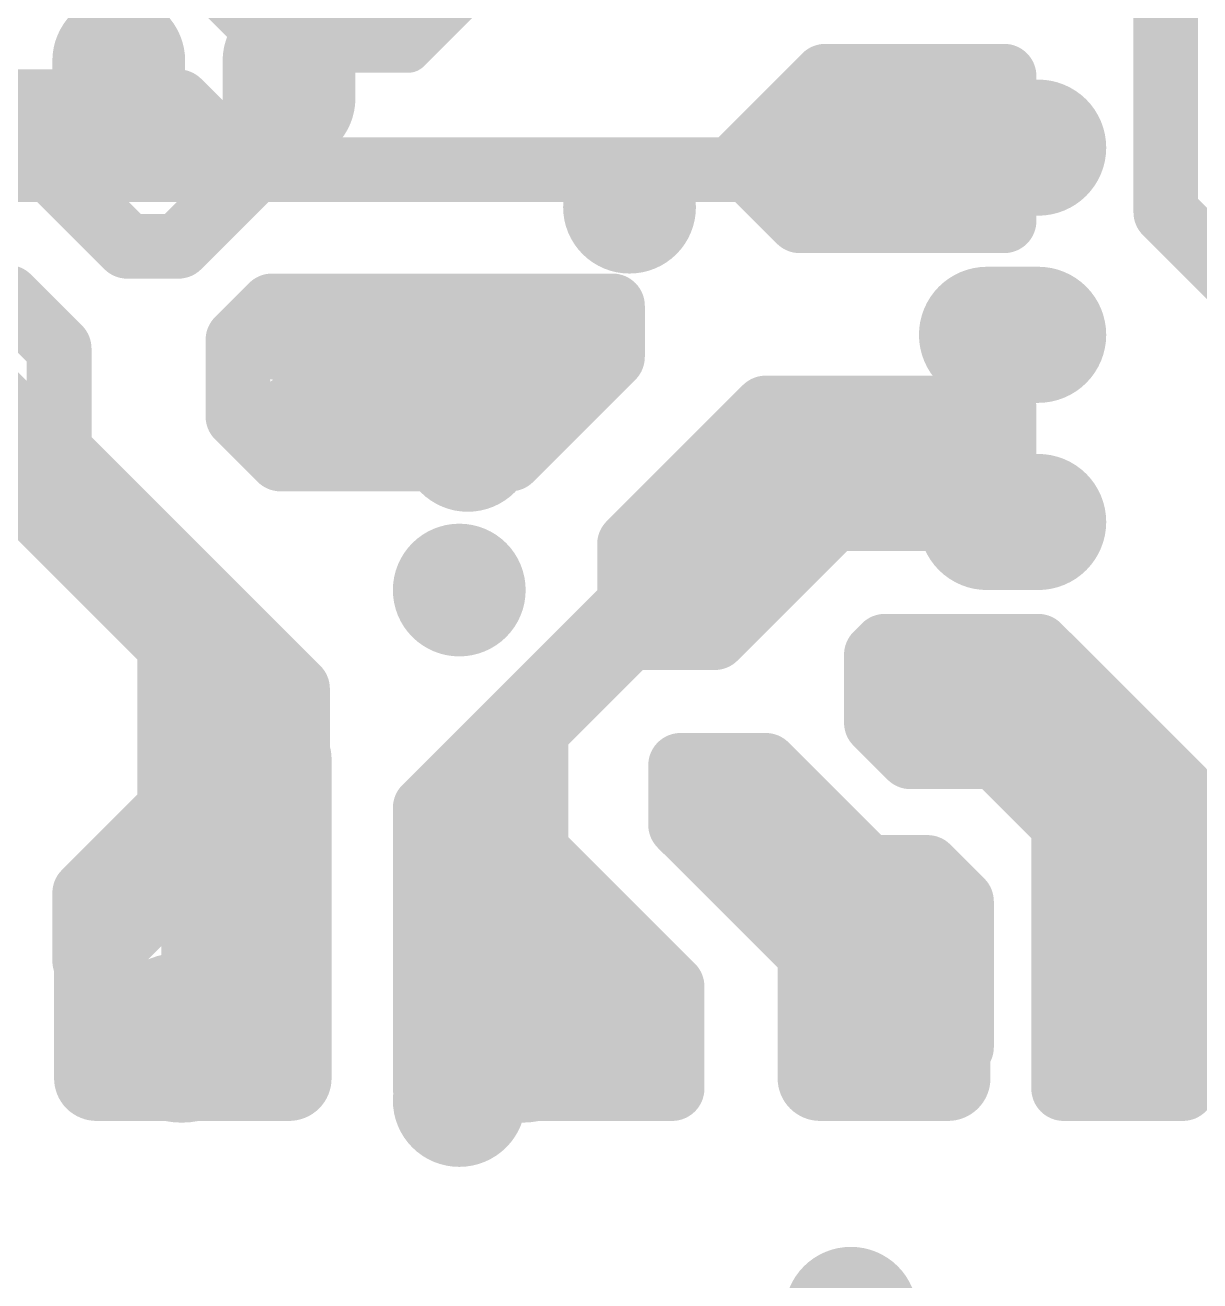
# Model space of a CAD drawing. Extents: x 13 to 23.9, y 0.2 to 11.6.
# Drawn here: x 14.341 to 15.031, y 3.799 to 4.537 of the extents above; entities that cross this region are included whole.
import ezdxf

# ---------------------------------------------------------------- set-up
doc = ezdxf.new("R2010")
doc.units = 0
doc.header["$MEASUREMENT"] = 0
doc.layers.add('BOTTOM', color=250, linetype='Continuous')
doc.layers.get('0').off()

# ---------------------------------------------------------------- blocks, each defined once
blk = doc.blocks.new('UNIT_DISC')
at = {"linetype": 'Continuous', "const_width": 0.5}
blk.add_lwpolyline([(0.25, 0, 1), (-0.25, 0, 1)], format="xyb", close=True, dxfattribs=at)
blk = doc.blocks.new('SHAPE_EL_1000_1000_0_0_0_0')
at = {"xscale": 0.1, "yscale": 0.1, "zscale": 0.1}
blk.add_blockref('UNIT_DISC', (0, 0), dxfattribs=at)
blk = doc.blocks.new('P_EX100Y100D18A14')
at = {"layer": 'BOTTOM'}
blk.add_blockref('SHAPE_EL_1000_1000_0_0_0_0', (0, 0), dxfattribs=at)
blk = doc.blocks.new('P_EX100Y100D18A15')
at = {"layer": 'BOTTOM'}
blk.add_blockref('SHAPE_EL_1000_1000_0_0_0_0', (0, 0), dxfattribs=at)
blk = doc.blocks.new('P_EX100Y100D18A16')
at = {"layer": 'BOTTOM'}
blk.add_blockref('SHAPE_EL_1000_1000_0_0_0_0', (0, 0), dxfattribs=at)
blk = doc.blocks.new('P3')
for name, p in [('P_EX100Y100D18A16', (14.462, 9.087)), ('P_EX100Y100D18A15', (14.662, 9.087)), ('P_EX100Y100D18A14', (14.862, 9.087))]:
    blk.add_blockref(name, p)
blk = doc.blocks.new('SHAPE_RR_780_780_0_0_0_0')
for points in [[(-0.0195, -0.039), (0.0195, -0.039), (-0.0195, 0.039), (0.0195, 0.039)], [(-0.039, -0.0195), (0.039, -0.0195), (-0.039, 0.0195), (0.039, 0.0195)]]:
    blk.add_solid(points)
at = {"xscale": 0.039, "yscale": 0.039, "zscale": 0.039}
for p in [(-0.0195, 0.0195), (0.0195, 0.0195), (-0.0195, -0.0195), (0.0195, -0.0195)]:
    blk.add_blockref('UNIT_DISC', p, dxfattribs=at)
blk = doc.blocks.new('P_RX78Y78D16A43')
at = {"layer": 'BOTTOM'}
blk.add_blockref('SHAPE_RR_780_780_0_0_0_0', (0, 0), dxfattribs=at)
blk = doc.blocks.new('P_RX78Y78D16A42')
at = {"layer": 'BOTTOM'}
blk.add_blockref('SHAPE_RR_780_780_0_0_0_0', (0, 0), dxfattribs=at)
blk = doc.blocks.new('LD1')
for name, p in [('P_RX78Y78D16A42', (15.1, 9.101)), ('P_RX78Y78D16A43', (15.2, 9.101))]:
    blk.add_blockref(name, p)
blk = doc.blocks.new('SHAPE_EL_780_780_0_0_0_0')
at = {"xscale": 0.078, "yscale": 0.078, "zscale": 0.078}
blk.add_blockref('UNIT_DISC', (0, 0), dxfattribs=at)
blk = doc.blocks.new('P_EX78Y78D16A')
at = {"layer": 'BOTTOM'}
blk.add_blockref('SHAPE_EL_780_780_0_0_0_0', (0, 0), dxfattribs=at)
blk = doc.blocks.new('J9')
for p in [(14.83, 9.835), (14.83, 9.435)]:
    blk.add_blockref('P_EX78Y78D16A', p)
blk = doc.blocks.new('J8')
for p in [(15.055, 8.925), (15.455, 8.925)]:
    blk.add_blockref('P_EX78Y78D16A', p)
blk = doc.blocks.new('SHAPE_OV_1100_800_0_0_0_0')
at = {"linetype": 'Continuous', "const_width": 0.08}
blk.add_lwpolyline([(-0.015, 0), (0.015, 0)], dxfattribs=at)
at = {"xscale": 0.08, "yscale": 0.08, "zscale": 0.08}
for p in [(-0.015, 0), (0.015, 0)]:
    blk.add_blockref('UNIT_DISC', p, dxfattribs=at)
blk = doc.blocks.new('P_OX110Y80D17A')
at = {"layer": 'BOTTOM'}
blk.add_blockref('SHAPE_OV_1100_800_0_0_0_0', (0, 0), dxfattribs=at)
blk = doc.blocks.new('U2')
for p in [(15.15, 9.61), (15.15, 9.5), (15.15, 9.39)]:
    blk.add_blockref('P_OX110Y80D17A', p)
blk = doc.blocks.new('SHAPE_OV_780_1000_0_0_0_0')
at = {"linetype": 'Continuous', "const_width": 0.078}
blk.add_lwpolyline([(0, -0.011), (0, 0.011)], dxfattribs=at)
at = {"xscale": 0.078, "yscale": 0.078, "zscale": 0.078}
for p in [(0, 0.011), (0, -0.011)]:
    blk.add_blockref('UNIT_DISC', p, dxfattribs=at)
blk = doc.blocks.new('P_OX78Y100D16A')
at = {"layer": 'BOTTOM'}
blk.add_blockref('SHAPE_OV_780_1000_0_0_0_0', (0, 0), dxfattribs=at)
blk = doc.blocks.new('U1')
for p in [(14.425, 9.95), (14.525, 9.95), (14.625, 9.95), (14.725, 9.95), (14.425, 9.65), (14.525, 9.65), (14.625, 9.65), (14.725, 9.65)]:
    blk.add_blockref('P_OX78Y100D16A', p)
blk = doc.blocks.new('R3')
for p in [(14.425, 9.05), (14.825, 9.05)]:
    blk.add_blockref('P_EX78Y78D16A', p)
blk = doc.blocks.new('SHAPE_EL_800_800_0_0_0_0')
at = {"xscale": 0.08, "yscale": 0.08, "zscale": 0.08}
blk.add_blockref('UNIT_DISC', (0, 0), dxfattribs=at)
blk = doc.blocks.new('P_EX80Y80D16A14')
at = {"layer": 'BOTTOM'}
blk.add_blockref('SHAPE_EL_800_800_0_0_0_0', (0, 0), dxfattribs=at)
blk = doc.blocks.new('P_EX80Y80D16A16')
at = {"layer": 'BOTTOM'}
blk.add_blockref('SHAPE_EL_800_800_0_0_0_0', (0, 0), dxfattribs=at)
blk = doc.blocks.new('C7D')
for name, p in [('P_EX80Y80D16A16', (15.1, 9.617)), ('P_EX80Y80D16A14', (15.1, 9.417))]:
    blk.add_blockref(name, p)
blk = doc.blocks.new('R5')
for p in [(14.425, 9.35), (14.825, 9.35)]:
    blk.add_blockref('P_EX78Y78D16A', p)
blk = doc.blocks.new('R13')
for p in [(14.924, 9.975), (14.925, 9.575)]:
    blk.add_blockref('P_EX78Y78D16A', p)
blk = doc.blocks.new('R4')
for p in [(14.425, 9.2), (14.825, 9.2)]:
    blk.add_blockref('P_EX78Y78D16A', p)

msp = doc.modelspace()

# ---------------------------------------------------------------- linework, layer by layer
at = {"layer": 'BOTTOM', "linetype": 'Continuous'}
for points, const_width in [([(15.01071, 4.52213), (15.01071, 4.85713)], 0.038), ([(15.01071, 4.42713), (15.01071, 4.66213)], 0.038), ([(14.50571, 4.53713), (14.57071, 4.60213)], 0.038), ([(14.54571, 4.53713), (14.60071, 4.59213)], 0.038), ([(14.56571, 4.52213), (14.61071, 4.56713)], 0.026), ([(14.45571, 4.55213), (14.48571, 4.52213)], 0.026), ([(14.48571, 4.52213), (14.56571, 4.52213)], 0.026), ([(14.75571, 4.45213), (14.81071, 4.50713)], 0.038), ([(14.81071, 4.50713), (14.91571, 4.50713)], 0.038), ([(14.91571, 4.42213), (14.91571, 4.50713)], 0.038), ([(14.30571, 4.49213), (14.43071, 4.49213)], 0.038), ([(14.43071, 4.49213), (14.47071, 4.45213)], 0.038), ([(14.30571, 4.47713), (14.40071, 4.47713)], 0.038), ([(14.40071, 4.47713), (14.42571, 4.45213)], 0.038), ([(14.80071, 4.48213), (14.89571, 4.48213)], 0.038), ([(14.84071, 4.45213), (14.86071, 4.47213)], 0.038), ([(14.86071, 4.47213), (14.86571, 4.47213)], 0.038), ([(14.76071, 4.45713), (14.79571, 4.42213)], 0.038), ([(15.01071, 4.42713), (15.01071, 4.45713)], 0.038), ([(14.26571, 4.45213), (14.76571, 4.45213)], 0.038), ([(14.35571, 4.45213), (14.40071, 4.40713)], 0.038), ([(14.43071, 4.40713), (14.47571, 4.45213)], 0.038), ([(14.47071, 4.45213), (14.54571, 4.45213)], 0.038), ([(14.47571, 4.45213), (14.56571, 4.45213)], 0.038), ([(14.53071, 4.45213), (14.64071, 4.45213)], 0.038), ([(14.53571, 4.45213), (14.64071, 4.45213)], 0.038), ([(14.63071, 4.45213), (14.75571, 4.45213)], 0.038), ([(14.63071, 4.45213), (14.69571, 4.45213)], 0.038), ([(14.72071, 4.45213), (14.84071, 4.45213)], 0.038), ([(14.75571, 4.45213), (14.81071, 4.45213)], 0.038), ([(14.80571, 4.44713), (14.89571, 4.44713)], 0.038), ([(14.81071, 4.45213), (14.84071, 4.42213)], 0.038), ([(15.01071, 4.42713), (15.06071, 4.37713)], 0.038), ([(15.01071, 4.42713), (15.13071, 4.30713)], 0.038), ([(14.79571, 4.42213), (14.91571, 4.42213)], 0.038), ([(14.40071, 4.40713), (14.43071, 4.40713)], 0.038), ([(14.29071, 4.37713), (14.33071, 4.37713)], 0.038), ([(14.33071, 4.37713), (14.36071, 4.34713)], 0.038), ([(14.46571, 4.35213), (14.48571, 4.37213)], 0.038), ([(14.48571, 4.37213), (14.56071, 4.37213)], 0.038), ([(14.49071, 4.37213), (14.68571, 4.37213)], 0.038), ([(14.68571, 4.34213), (14.68571, 4.37213)], 0.038), ([(14.46571, 4.30713), (14.46571, 4.35213)], 0.038), ([(14.61071, 4.31213), (14.65571, 4.35713)], 0.038), ([(14.65571, 4.35213), (14.65571, 4.35713)], 0.038), ([(14.29571, 4.34713), (14.47571, 4.16713)], 0.038), ([(14.36071, 4.26213), (14.36071, 4.34713)], 0.038), ([(14.49071, 4.34713), (14.65071, 4.34713)], 0.038), ([(14.50571, 4.34713), (14.62571, 4.34713)], 0.038), ([(14.36071, 4.28713), (14.36071, 4.34213)], 0.038), ([(14.62571, 4.28213), (14.68571, 4.34213)], 0.038), ([(14.27571, 4.32213), (14.42571, 4.17213)], 0.038), ([(14.46571, 4.30713), (14.49071, 4.28213)], 0.038), ([(14.49571, 4.31213), (14.61071, 4.31213)], 0.038), ([(14.69571, 4.23213), (14.77571, 4.31213)], 0.038), ([(14.77571, 4.31213), (14.87071, 4.31213)], 0.038), ([(14.84071, 4.31213), (14.91571, 4.31213)], 0.038), ([(14.91571, 4.24713), (14.91571, 4.31213)], 0.038), ([(14.36071, 4.28713), (14.50071, 4.14713)], 0.038), ([(14.50071, 4.28213), (14.50071, 4.28713)], 0.038), ([(14.72071, 4.23013), (14.78071, 4.29013)], 0.038), ([(14.78071, 4.29013), (14.83571, 4.29013)], 0.038), ([(14.49071, 4.28213), (14.51071, 4.28213)], 0.038), ([(14.50071, 4.28213), (14.62571, 4.28213)], 0.038), ([(14.72071, 4.19213), (14.80571, 4.27713)], 0.038), ([(14.73071, 4.21713), (14.79071, 4.27713)], 0.038), ([(14.79071, 4.27713), (14.87071, 4.27713)], 0.038), ([(14.80571, 4.27713), (14.89571, 4.27713)], 0.038), ([(14.74571, 4.17713), (14.81571, 4.24713)], 0.038), ([(14.81571, 4.24713), (14.91571, 4.24713)], 0.038), ([(14.69571, 4.17713), (14.69571, 4.23213)], 0.038), ([(14.64071, 4.12213), (14.73571, 4.21713)], 0.038), ([(14.73071, 4.20213), (14.73071, 4.21713)], 0.038), ([(14.57571, 4.07713), (14.70571, 4.20713)], 0.038), ([(14.44071, 4.17713), (14.44571, 4.17213)], 0.038), ([(14.69571, 4.17713), (14.74571, 4.17713)], 0.038), ([(14.42571, 4.07713), (14.42571, 4.17213)], 0.038), ([(14.44571, 4.01713), (14.44571, 4.17213)], 0.038), ([(14.47571, 4.06713), (14.47571, 4.16713)], 0.038), ([(14.84071, 4.16713), (14.84571, 4.17213)], 0.038), ([(14.84071, 4.12713), (14.84071, 4.16713)], 0.038), ([(14.84571, 4.17213), (14.90571, 4.17213)], 0.038), ([(14.85071, 4.17213), (14.93571, 4.17213)], 0.038), ([(14.90571, 4.17213), (14.99571, 4.08213)], 0.038), ([(14.93571, 4.17213), (15.02071, 4.08713)], 0.038), ([(14.50071, 3.99713), (14.50071, 4.14713)], 0.038), ([(14.86571, 4.13713), (14.92571, 4.13713)], 0.038), ([(14.87571, 4.13713), (14.93071, 4.13713)], 0.038), ([(14.87571, 4.13713), (14.90571, 4.13713)], 0.038), ([(14.92571, 4.13713), (14.97571, 4.08713)], 0.038), ([(14.93071, 4.13713), (14.97071, 4.09713)], 0.038), ([(14.64071, 4.05213), (14.64071, 4.12213)], 0.038), ([(14.84071, 4.12713), (14.86071, 4.10713)], 0.038), ([(14.49571, 4.04313), (14.49571, 4.10613)], 0.05), ([(14.86071, 4.10713), (14.91071, 4.10713)], 0.038), ([(14.91071, 4.10713), (14.95071, 4.06713)], 0.038), ([(14.72571, 4.06713), (14.72571, 4.10213)], 0.038), ([(14.72571, 4.10213), (14.77571, 4.10213)], 0.038), ([(14.77571, 4.10213), (14.83071, 4.04713)], 0.038), ([(14.97071, 3.95213), (14.97071, 4.09713)], 0.038), ([(14.49571, 3.98113), (14.49571, 4.08113)], 0.05), ([(14.97571, 3.94713), (14.97571, 4.08713)], 0.038), ([(15.02071, 3.92713), (15.02071, 4.08713)], 0.038), ([(14.37571, 4.02713), (14.42571, 4.07713)], 0.038), ([(14.57571, 3.91213), (14.57571, 4.07713)], 0.038), ([(14.60071, 4.07213), (14.61071, 4.08213)], 0.038), ([(14.61071, 4.08213), (14.61571, 4.08213)], 0.038), ([(14.61571, 4.04213), (14.61571, 4.08213)], 0.038), ([(14.75571, 4.07713), (14.86071, 3.97213)], 0.038), ([(14.99571, 3.93713), (14.99571, 4.08213)], 0.038), ([(14.44571, 3.96813), (14.44571, 4.06813)], 0.05), ([(14.44571, 3.96813), (14.44571, 4.06813)], 0.05), ([(14.60071, 3.92213), (14.60071, 4.07213)], 0.038), ([(14.97071, 3.95713), (14.97071, 4.07213)], 0.038), ([(14.44071, 4.03213), (14.47571, 4.06713)], 0.038), ([(14.72571, 4.06713), (14.81071, 3.98213)], 0.038), ([(14.95071, 3.91213), (14.95071, 4.06713)], 0.038), ([(14.48271, 4.00613), (14.48271, 4.04413)], 0.05), ([(14.48271, 4.00613), (14.48271, 4.04413)], 0.05), ([(14.64071, 4.05213), (14.72071, 3.97213)], 0.038), ([(14.77071, 4.05213), (14.78071, 4.05213)], 0.038), ([(14.78071, 4.05213), (14.87071, 3.96213)], 0.038), ([(14.61571, 4.04213), (14.69571, 3.96213)], 0.038), ([(14.83071, 4.04213), (14.83071, 4.04713)], 0.038), ([(14.83071, 4.04213), (14.87071, 4.04213)], 0.038), ([(14.87071, 4.04213), (14.89071, 4.02213)], 0.038), ([(14.38271, 3.99313), (14.42071, 4.03113)], 0.05), ([(14.38271, 3.99313), (14.42071, 4.03113)], 0.05), ([(14.42071, 4.03113), (14.45871, 4.03113)], 0.05), ([(14.42071, 4.03113), (14.45871, 4.03113)], 0.05), ([(14.37571, 3.98713), (14.37571, 4.02713)], 0.038), ([(14.44071, 3.94213), (14.44071, 4.03213)], 0.038), ([(14.49571, 3.91813), (14.49571, 4.01813)], 0.05), ([(14.49571, 3.91813), (14.49571, 4.01813)], 0.05), ([(14.89071, 3.95213), (14.89071, 4.02213)], 0.038), ([(14.38271, 3.96813), (14.38271, 4.00613)], 0.05), ([(14.38271, 3.96813), (14.38271, 4.00613)], 0.05), ([(14.44571, 3.95613), (14.44571, 4.00613)], 0.05), ([(14.44571, 3.95613), (14.44571, 4.00613)], 0.05), ([(14.80771, 3.93113), (14.80771, 4.00613)], 0.05), ([(14.80771, 4.00613), (14.87071, 4.00613)], 0.05), ([(14.80771, 4.00613), (14.87071, 4.00613)], 0.05), ([(14.80771, 3.93113), (14.80771, 4.00613)], 0.05), ([(14.88271, 3.91813), (14.88271, 4.00613)], 0.05), ([(14.88271, 3.91813), (14.88271, 4.00613)], 0.05), ([(14.38271, 3.91813), (14.38271, 3.99313)], 0.05), ([(14.38271, 3.91813), (14.38271, 3.99313)], 0.05), ([(14.61571, 4.00213), (14.64071, 3.97713)], 0.038), ([(14.95771, 3.96813), (14.95771, 3.98113)], 0.05), ([(14.95771, 3.98113), (14.99571, 3.98113)], 0.05), ([(14.95771, 3.98113), (14.99571, 3.98113)], 0.05), ([(14.95771, 3.96813), (14.95771, 3.98113)], 0.05), ([(14.64071, 3.94713), (14.64071, 3.97713)], 0.038), ([(14.95771, 3.91813), (14.95771, 3.96813)], 0.05), ([(14.95771, 3.91813), (14.95771, 3.96813)], 0.05), ([(14.72071, 3.91213), (14.72071, 3.97213)], 0.038), ([(14.86071, 3.93713), (14.86071, 3.97213)], 0.038), ([(14.69571, 3.92713), (14.69571, 3.96213)], 0.038), ([(14.84571, 3.95513), (14.84571, 3.95613)], 0.05), ([(14.84571, 3.95513), (14.84571, 3.95613)], 0.05), ([(14.59571, 3.94713), (14.70571, 3.94713)], 0.038), ([(14.80771, 3.91813), (14.80771, 3.94313)], 0.05), ([(14.80771, 3.91813), (14.80771, 3.94313)], 0.05), ([(14.38271, 3.91813), (14.47071, 3.91813)], 0.05), ([(14.38271, 3.91813), (14.47071, 3.91813)], 0.05), ([(14.44571, 3.91813), (14.49571, 3.91813)], 0.05), ([(14.44571, 3.91813), (14.49571, 3.91813)], 0.05), ([(14.60071, 3.92213), (14.69571, 3.92213)], 0.038), ([(14.80771, 3.91813), (14.88271, 3.91813)], 0.05), ([(14.80771, 3.91813), (14.88271, 3.91813)], 0.05), ([(15.02071, 3.91213), (15.02071, 3.92713)], 0.038), ([(14.57571, 3.91213), (14.64571, 3.91213)], 0.038), ([(14.58071, 3.91213), (14.72071, 3.91213)], 0.038), ([(14.95071, 3.91213), (15.02071, 3.91213)], 0.038)]:
    msp.add_lwpolyline(points, dxfattribs=dict(at, const_width=const_width))

# ---------------------------------------------------------------- block references
for name in ['R13', 'U1', 'J9', 'C7D', 'U2', 'R5', 'R4', 'LD1', 'P3', 'R3', 'J8']:
    msp.add_blockref(name, (-0.22929, -5.14487))
at = {"layer": 'BOTTOM'}
for p, xscale, yscale, zscale in [((14.50571, 4.53713), 0.03800000000000026, 0.03800000000000026, 0.038), ((14.54571, 4.53713), 0.03800000000000026, 0.03800000000000026, 0.038), ((15.01071, 4.52213), 0.03800000000000026, 0.03800000000000026, 0.038), ((14.48571, 4.52213), 0.0259999999999998, 0.0259999999999998, 0.026), ((14.48571, 4.52213), 0.0259999999999998, 0.0259999999999998, 0.026), ((14.56571, 4.52213), 0.0259999999999998, 0.0259999999999998, 0.026), ((14.56571, 4.52213), 0.0259999999999998, 0.0259999999999998, 0.026), ((14.81071, 4.50713), 0.03800000000000026, 0.03800000000000026, 0.038), ((14.81071, 4.50713), 0.03800000000000026, 0.03800000000000026, 0.038), ((14.91571, 4.50713), 0.03800000000000026, 0.03800000000000026, 0.038), ((14.91571, 4.50713), 0.03800000000000026, 0.03800000000000026, 0.038), ((14.43071, 4.49213), 0.03800000000000026, 0.03800000000000026, 0.038), ((14.43071, 4.49213), 0.03800000000000026, 0.03800000000000026, 0.038), ((14.40071, 4.47713), 0.03800000000000026, 0.03800000000000026, 0.038), ((14.40071, 4.47713), 0.03800000000000026, 0.03800000000000026, 0.038), ((14.80071, 4.48213), 0.03800000000000026, 0.03800000000000026, 0.038), ((14.89571, 4.48213), 0.03800000000000026, 0.03800000000000026, 0.038), ((14.86071, 4.47213), 0.03800000000000026, 0.03800000000000026, 0.038), ((14.86071, 4.47213), 0.03800000000000026, 0.03800000000000026, 0.038), ((14.86571, 4.47213), 0.03800000000000026, 0.03800000000000026, 0.038), ((14.76071, 4.45713), 0.03800000000000026, 0.03800000000000026, 0.038), ((15.01071, 4.45713), 0.03800000000000026, 0.03800000000000026, 0.038), ((14.35571, 4.45213), 0.03800000000000026, 0.03800000000000026, 0.038), ((14.42571, 4.45213), 0.03800000000000026, 0.03800000000000026, 0.038), ((14.47071, 4.45213), 0.03800000000000026, 0.03800000000000026, 0.038), ((14.47071, 4.45213), 0.03800000000000026, 0.03800000000000026, 0.038), ((14.47571, 4.45213), 0.03800000000000026, 0.03800000000000026, 0.038), ((14.47571, 4.45213), 0.03800000000000026, 0.03800000000000026, 0.038), ((14.53071, 4.45213), 0.03800000000000026, 0.03800000000000026, 0.038), ((14.53571, 4.45213), 0.03800000000000026, 0.03800000000000026, 0.038), ((14.54571, 4.45213), 0.03800000000000026, 0.03800000000000026, 0.038), ((14.56571, 4.45213), 0.03800000000000026, 0.03800000000000026, 0.038), ((14.63071, 4.45213), 0.03800000000000026, 0.03800000000000026, 0.038), ((14.63071, 4.45213), 0.03800000000000026, 0.03800000000000026, 0.038), ((14.64071, 4.45213), 0.03800000000000026, 0.03800000000000026, 0.038), ((14.64071, 4.45213), 0.03800000000000026, 0.03800000000000026, 0.038), ((14.69571, 4.45213), 0.03800000000000026, 0.03800000000000026, 0.038), ((14.72071, 4.45213), 0.03800000000000026, 0.03800000000000026, 0.038), ((14.75571, 4.45213), 0.03800000000000026, 0.03800000000000026, 0.038), ((14.75571, 4.45213), 0.03800000000000026, 0.03800000000000026, 0.038), ((14.75571, 4.45213), 0.03800000000000026, 0.03800000000000026, 0.038), ((14.76571, 4.45213), 0.03800000000000026, 0.03800000000000026, 0.038), ((14.80571, 4.44713), 0.03800000000000026, 0.03800000000000026, 0.038), ((14.81071, 4.45213), 0.03800000000000026, 0.03800000000000026, 0.038), ((14.81071, 4.45213), 0.03800000000000026, 0.03800000000000026, 0.038), ((14.84071, 4.45213), 0.03800000000000026, 0.03800000000000026, 0.038), ((14.84071, 4.45213), 0.03800000000000026, 0.03800000000000026, 0.038), ((14.89571, 4.44713), 0.03800000000000026, 0.03800000000000026, 0.038), ((15.01071, 4.42713), 0.03800000000000026, 0.03800000000000026, 0.038), ((15.01071, 4.42713), 0.03800000000000026, 0.03800000000000026, 0.038), ((15.01071, 4.42713), 0.03800000000000026, 0.03800000000000026, 0.038), ((15.01071, 4.42713), 0.03800000000000026, 0.03800000000000026, 0.038), ((14.79571, 4.42213), 0.03800000000000026, 0.03800000000000026, 0.038), ((14.79571, 4.42213), 0.03800000000000026, 0.03800000000000026, 0.038), ((14.84071, 4.42213), 0.03800000000000026, 0.03800000000000026, 0.038), ((14.91571, 4.42213), 0.03800000000000026, 0.03800000000000026, 0.038), ((14.91571, 4.42213), 0.03800000000000026, 0.03800000000000026, 0.038), ((14.40071, 4.40713), 0.03800000000000026, 0.03800000000000026, 0.038), ((14.40071, 4.40713), 0.03800000000000026, 0.03800000000000026, 0.038), ((14.43071, 4.40713), 0.03800000000000026, 0.03800000000000026, 0.038), ((14.43071, 4.40713), 0.03800000000000026, 0.03800000000000026, 0.038), ((14.33071, 4.37713), 0.03800000000000026, 0.03800000000000026, 0.038), ((14.33071, 4.37713), 0.03800000000000026, 0.03800000000000026, 0.038), ((14.48571, 4.37213), 0.03800000000000026, 0.03800000000000026, 0.038), ((14.48571, 4.37213), 0.03800000000000026, 0.03800000000000026, 0.038), ((14.49071, 4.37213), 0.03800000000000026, 0.03800000000000026, 0.038), ((14.56071, 4.37213), 0.03800000000000026, 0.03800000000000026, 0.038), ((14.68571, 4.37213), 0.03800000000000026, 0.03800000000000026, 0.038), ((14.68571, 4.37213), 0.03800000000000026, 0.03800000000000026, 0.038), ((14.46571, 4.35213), 0.03800000000000026, 0.03800000000000026, 0.038), ((14.46571, 4.35213), 0.03800000000000026, 0.03800000000000026, 0.038), ((14.65571, 4.35713), 0.03800000000000026, 0.03800000000000026, 0.038), ((14.65571, 4.35713), 0.03800000000000026, 0.03800000000000026, 0.038), ((14.65571, 4.35213), 0.03800000000000026, 0.03800000000000026, 0.038), ((14.36071, 4.34713), 0.03800000000000026, 0.03800000000000026, 0.038), ((14.36071, 4.34713), 0.03800000000000026, 0.03800000000000026, 0.038), ((14.49071, 4.34713), 0.03800000000000026, 0.03800000000000026, 0.038), ((14.50571, 4.34713), 0.03800000000000026, 0.03800000000000026, 0.038), ((14.62571, 4.34713), 0.03800000000000026, 0.03800000000000026, 0.038), ((14.65071, 4.34713), 0.03800000000000026, 0.03800000000000026, 0.038), ((14.36071, 4.34213), 0.03800000000000026, 0.03800000000000026, 0.038), ((14.68571, 4.34213), 0.03800000000000026, 0.03800000000000026, 0.038), ((14.68571, 4.34213), 0.03800000000000026, 0.03800000000000026, 0.038), ((14.46571, 4.30713), 0.03800000000000026, 0.03800000000000026, 0.038), ((14.46571, 4.30713), 0.03800000000000026, 0.03800000000000026, 0.038), ((14.49571, 4.31213), 0.03800000000000026, 0.03800000000000026, 0.038), ((14.61071, 4.31213), 0.03800000000000026, 0.03800000000000026, 0.038), ((14.61071, 4.31213), 0.03800000000000026, 0.03800000000000026, 0.038), ((14.77571, 4.31213), 0.03800000000000026, 0.03800000000000026, 0.038), ((14.77571, 4.31213), 0.03800000000000026, 0.03800000000000026, 0.038), ((14.84071, 4.31213), 0.03800000000000026, 0.03800000000000026, 0.038), ((14.87071, 4.31213), 0.03800000000000026, 0.03800000000000026, 0.038), ((14.91571, 4.31213), 0.03800000000000026, 0.03800000000000026, 0.038), ((14.91571, 4.31213), 0.03800000000000026, 0.03800000000000026, 0.038), ((14.36071, 4.28713), 0.03800000000000026, 0.03800000000000026, 0.038), ((14.36071, 4.28713), 0.03800000000000026, 0.03800000000000026, 0.038), ((14.50071, 4.28713), 0.03800000000000026, 0.03800000000000026, 0.038), ((14.78071, 4.29013), 0.03800000000000026, 0.03800000000000026, 0.038), ((14.78071, 4.29013), 0.03800000000000026, 0.03800000000000026, 0.038), ((14.83571, 4.29013), 0.03800000000000026, 0.03800000000000026, 0.038), ((14.49071, 4.28213), 0.03800000000000026, 0.03800000000000026, 0.038), ((14.49071, 4.28213), 0.03800000000000026, 0.03800000000000026, 0.038), ((14.50071, 4.28213), 0.03800000000000026, 0.03800000000000026, 0.038), ((14.50071, 4.28213), 0.03800000000000026, 0.03800000000000026, 0.038), ((14.51071, 4.28213), 0.03800000000000026, 0.03800000000000026, 0.038), ((14.62571, 4.28213), 0.03800000000000026, 0.03800000000000026, 0.038), ((14.62571, 4.28213), 0.03800000000000026, 0.03800000000000026, 0.038), ((14.79071, 4.27713), 0.03800000000000026, 0.03800000000000026, 0.038), ((14.79071, 4.27713), 0.03800000000000026, 0.03800000000000026, 0.038), ((14.80571, 4.27713), 0.03800000000000026, 0.03800000000000026, 0.038), ((14.80571, 4.27713), 0.03800000000000026, 0.03800000000000026, 0.038), ((14.87071, 4.27713), 0.03800000000000026, 0.03800000000000026, 0.038), ((14.89571, 4.27713), 0.03800000000000026, 0.03800000000000026, 0.038), ((14.36071, 4.26213), 0.03800000000000026, 0.03800000000000026, 0.038), ((14.81571, 4.24713), 0.03800000000000026, 0.03800000000000026, 0.038), ((14.81571, 4.24713), 0.03800000000000026, 0.03800000000000026, 0.038), ((14.91571, 4.24713), 0.03800000000000026, 0.03800000000000026, 0.038), ((14.91571, 4.24713), 0.03800000000000026, 0.03800000000000026, 0.038), ((14.69571, 4.23213), 0.03800000000000026, 0.03800000000000026, 0.038), ((14.69571, 4.23213), 0.03800000000000026, 0.03800000000000026, 0.038), ((14.72071, 4.23013), 0.03800000000000026, 0.03800000000000026, 0.038), ((14.73071, 4.21713), 0.03800000000000026, 0.03800000000000026, 0.038), ((14.73071, 4.21713), 0.03800000000000026, 0.03800000000000026, 0.038), ((14.73571, 4.21713), 0.03800000000000026, 0.03800000000000026, 0.038), ((14.70571, 4.20713), 0.03800000000000026, 0.03800000000000026, 0.038), ((14.73071, 4.20213), 0.03800000000000026, 0.03800000000000026, 0.038), ((14.72071, 4.19213), 0.03800000000000026, 0.03800000000000026, 0.038), ((14.44071, 4.17713), 0.03800000000000026, 0.03800000000000026, 0.038), ((14.69571, 4.17713), 0.03800000000000026, 0.03800000000000026, 0.038), ((14.69571, 4.17713), 0.03800000000000026, 0.03800000000000026, 0.038), ((14.74571, 4.17713), 0.03800000000000026, 0.03800000000000026, 0.038), ((14.74571, 4.17713), 0.03800000000000026, 0.03800000000000026, 0.038), ((14.42571, 4.17213), 0.03800000000000026, 0.03800000000000026, 0.038), ((14.42571, 4.17213), 0.03800000000000026, 0.03800000000000026, 0.038), ((14.44571, 4.17213), 0.03800000000000026, 0.03800000000000026, 0.038), ((14.44571, 4.17213), 0.03800000000000026, 0.03800000000000026, 0.038), ((14.47571, 4.16713), 0.03800000000000026, 0.03800000000000026, 0.038), ((14.47571, 4.16713), 0.03800000000000026, 0.03800000000000026, 0.038), ((14.84071, 4.16713), 0.03800000000000026, 0.03800000000000026, 0.038), ((14.84071, 4.16713), 0.03800000000000026, 0.03800000000000026, 0.038), ((14.84571, 4.17213), 0.03800000000000026, 0.03800000000000026, 0.038), ((14.84571, 4.17213), 0.03800000000000026, 0.03800000000000026, 0.038), ((14.85071, 4.17213), 0.03800000000000026, 0.03800000000000026, 0.038), ((14.90571, 4.17213), 0.03800000000000026, 0.03800000000000026, 0.038), ((14.90571, 4.17213), 0.03800000000000026, 0.03800000000000026, 0.038), ((14.93571, 4.17213), 0.03800000000000026, 0.03800000000000026, 0.038), ((14.93571, 4.17213), 0.03800000000000026, 0.03800000000000026, 0.038), ((14.50071, 4.14713), 0.03800000000000026, 0.03800000000000026, 0.038), ((14.50071, 4.14713), 0.03800000000000026, 0.03800000000000026, 0.038), ((14.86571, 4.13713), 0.03800000000000026, 0.03800000000000026, 0.038), ((14.87571, 4.13713), 0.03800000000000026, 0.03800000000000026, 0.038), ((14.87571, 4.13713), 0.03800000000000026, 0.03800000000000026, 0.038), ((14.90571, 4.13713), 0.03800000000000026, 0.03800000000000026, 0.038), ((14.92571, 4.13713), 0.03800000000000026, 0.03800000000000026, 0.038), ((14.92571, 4.13713), 0.03800000000000026, 0.03800000000000026, 0.038), ((14.93071, 4.13713), 0.03800000000000026, 0.03800000000000026, 0.038), ((14.93071, 4.13713), 0.03800000000000026, 0.03800000000000026, 0.038), ((14.64071, 4.12213), 0.03800000000000026, 0.03800000000000026, 0.038), ((14.64071, 4.12213), 0.03800000000000026, 0.03800000000000026, 0.038), ((14.84071, 4.12713), 0.03800000000000026, 0.03800000000000026, 0.038), ((14.84071, 4.12713), 0.03800000000000026, 0.03800000000000026, 0.038), ((14.49571, 4.10613), 0.05000000000000071, 0.05000000000000071, 0.05), ((14.86071, 4.10713), 0.03800000000000026, 0.03800000000000026, 0.038), ((14.86071, 4.10713), 0.03800000000000026, 0.03800000000000026, 0.038), ((14.91071, 4.10713), 0.03800000000000026, 0.03800000000000026, 0.038), ((14.91071, 4.10713), 0.03800000000000026, 0.03800000000000026, 0.038), ((14.72571, 4.10213), 0.03800000000000026, 0.03800000000000026, 0.038), ((14.72571, 4.10213), 0.03800000000000026, 0.03800000000000026, 0.038), ((14.77571, 4.10213), 0.03800000000000026, 0.03800000000000026, 0.038), ((14.77571, 4.10213), 0.03800000000000026, 0.03800000000000026, 0.038), ((14.97071, 4.09713), 0.03800000000000026, 0.03800000000000026, 0.038), ((14.97071, 4.09713), 0.03800000000000026, 0.03800000000000026, 0.038), ((14.49571, 4.08113), 0.05000000000000071, 0.05000000000000071, 0.05), ((14.97571, 4.08713), 0.03800000000000026, 0.03800000000000026, 0.038), ((14.97571, 4.08713), 0.03800000000000026, 0.03800000000000026, 0.038), ((15.02071, 4.08713), 0.03800000000000026, 0.03800000000000026, 0.038), ((15.02071, 4.08713), 0.03800000000000026, 0.03800000000000026, 0.038), ((14.42571, 4.07713), 0.03800000000000026, 0.03800000000000026, 0.038), ((14.42571, 4.07713), 0.03800000000000026, 0.03800000000000026, 0.038), ((14.57571, 4.07713), 0.03800000000000026, 0.03800000000000026, 0.038), ((14.57571, 4.07713), 0.03800000000000026, 0.03800000000000026, 0.038), ((14.61071, 4.08213), 0.03800000000000026, 0.03800000000000026, 0.038), ((14.61071, 4.08213), 0.03800000000000026, 0.03800000000000026, 0.038), ((14.61571, 4.08213), 0.03800000000000026, 0.03800000000000026, 0.038), ((14.61571, 4.08213), 0.03800000000000026, 0.03800000000000026, 0.038), ((14.75571, 4.07713), 0.03800000000000026, 0.03800000000000026, 0.038), ((14.99571, 4.08213), 0.03800000000000026, 0.03800000000000026, 0.038), ((14.99571, 4.08213), 0.03800000000000026, 0.03800000000000026, 0.038), ((14.44571, 4.06813), 0.05000000000000071, 0.05000000000000071, 0.05), ((14.44571, 4.06813), 0.05000000000000071, 0.05000000000000071, 0.05), ((14.60071, 4.07213), 0.03800000000000026, 0.03800000000000026, 0.038), ((14.60071, 4.07213), 0.03800000000000026, 0.03800000000000026, 0.038), ((14.97071, 4.07213), 0.03800000000000026, 0.03800000000000026, 0.038), ((14.47571, 4.06713), 0.03800000000000026, 0.03800000000000026, 0.038), ((14.47571, 4.06713), 0.03800000000000026, 0.03800000000000026, 0.038), ((14.72571, 4.06713), 0.03800000000000026, 0.03800000000000026, 0.038), ((14.72571, 4.06713), 0.03800000000000026, 0.03800000000000026, 0.038), ((14.95071, 4.06713), 0.03800000000000026, 0.03800000000000026, 0.038), ((14.95071, 4.06713), 0.03800000000000026, 0.03800000000000026, 0.038), ((14.48271, 4.04413), 0.05000000000000071, 0.05000000000000071, 0.05), ((14.48271, 4.04413), 0.05000000000000071, 0.05000000000000071, 0.05), ((14.49571, 4.04313), 0.05000000000000071, 0.05000000000000071, 0.05), ((14.64071, 4.05213), 0.03800000000000026, 0.03800000000000026, 0.038), ((14.64071, 4.05213), 0.03800000000000026, 0.03800000000000026, 0.038), ((14.77071, 4.05213), 0.03800000000000026, 0.03800000000000026, 0.038), ((14.78071, 4.05213), 0.03800000000000026, 0.03800000000000026, 0.038), ((14.78071, 4.05213), 0.03800000000000026, 0.03800000000000026, 0.038), ((14.61571, 4.04213), 0.03800000000000026, 0.03800000000000026, 0.038), ((14.61571, 4.04213), 0.03800000000000026, 0.03800000000000026, 0.038), ((14.83071, 4.04713), 0.03800000000000026, 0.03800000000000026, 0.038), ((14.83071, 4.04713), 0.03800000000000026, 0.03800000000000026, 0.038), ((14.83071, 4.04213), 0.03800000000000026, 0.03800000000000026, 0.038), ((14.83071, 4.04213), 0.03800000000000026, 0.03800000000000026, 0.038), ((14.87071, 4.04213), 0.03800000000000026, 0.03800000000000026, 0.038), ((14.87071, 4.04213), 0.03800000000000026, 0.03800000000000026, 0.038), ((14.42071, 4.03113), 0.05000000000000071, 0.05000000000000071, 0.05), ((14.42071, 4.03113), 0.05000000000000071, 0.05000000000000071, 0.05), ((14.42071, 4.03113), 0.05000000000000071, 0.05000000000000071, 0.05), ((14.42071, 4.03113), 0.05000000000000071, 0.05000000000000071, 0.05), ((14.45871, 4.03113), 0.05000000000000071, 0.05000000000000071, 0.05), ((14.45871, 4.03113), 0.05000000000000071, 0.05000000000000071, 0.05), ((14.37571, 4.02713), 0.03800000000000026, 0.03800000000000026, 0.038), ((14.37571, 4.02713), 0.03800000000000026, 0.03800000000000026, 0.038), ((14.44071, 4.03213), 0.03800000000000026, 0.03800000000000026, 0.038), ((14.44071, 4.03213), 0.03800000000000026, 0.03800000000000026, 0.038), ((14.49571, 4.01813), 0.05000000000000071, 0.05000000000000071, 0.05), ((14.49571, 4.01813), 0.05000000000000071, 0.05000000000000071, 0.05), ((14.89071, 4.02213), 0.03800000000000026, 0.03800000000000026, 0.038), ((14.89071, 4.02213), 0.03800000000000026, 0.03800000000000026, 0.038), ((14.38271, 4.00613), 0.05000000000000071, 0.05000000000000071, 0.05), ((14.38271, 4.00613), 0.05000000000000071, 0.05000000000000071, 0.05), ((14.44571, 4.00613), 0.05000000000000071, 0.05000000000000071, 0.05), ((14.44571, 4.00613), 0.05000000000000071, 0.05000000000000071, 0.05), ((14.44571, 4.01713), 0.03800000000000026, 0.03800000000000026, 0.038), ((14.48271, 4.00613), 0.05000000000000071, 0.05000000000000071, 0.05), ((14.48271, 4.00613), 0.05000000000000071, 0.05000000000000071, 0.05), ((14.80771, 4.00613), 0.05000000000000071, 0.05000000000000071, 0.05), ((14.80771, 4.00613), 0.05000000000000071, 0.05000000000000071, 0.05), ((14.80771, 4.00613), 0.05000000000000071, 0.05000000000000071, 0.05), ((14.80771, 4.00613), 0.05000000000000071, 0.05000000000000071, 0.05), ((14.87071, 4.00613), 0.05000000000000071, 0.05000000000000071, 0.05), ((14.87071, 4.00613), 0.05000000000000071, 0.05000000000000071, 0.05), ((14.88271, 4.00613), 0.05000000000000071, 0.05000000000000071, 0.05), ((14.88271, 4.00613), 0.05000000000000071, 0.05000000000000071, 0.05), ((14.38271, 3.99313), 0.05000000000000071, 0.05000000000000071, 0.05), ((14.38271, 3.99313), 0.05000000000000071, 0.05000000000000071, 0.05), ((14.38271, 3.99313), 0.05000000000000071, 0.05000000000000071, 0.05), ((14.38271, 3.99313), 0.05000000000000071, 0.05000000000000071, 0.05), ((14.50071, 3.99713), 0.03800000000000026, 0.03800000000000026, 0.038), ((14.61571, 4.00213), 0.03800000000000026, 0.03800000000000026, 0.038), ((14.37571, 3.98713), 0.03800000000000026, 0.03800000000000026, 0.038), ((14.49571, 3.98113), 0.05000000000000071, 0.05000000000000071, 0.05), ((14.81071, 3.98213), 0.03800000000000026, 0.03800000000000026, 0.038), ((14.95771, 3.98113), 0.05000000000000071, 0.05000000000000071, 0.05), ((14.95771, 3.98113), 0.05000000000000071, 0.05000000000000071, 0.05), ((14.95771, 3.98113), 0.05000000000000071, 0.05000000000000071, 0.05), ((14.95771, 3.98113), 0.05000000000000071, 0.05000000000000071, 0.05), ((14.99571, 3.98113), 0.05000000000000071, 0.05000000000000071, 0.05), ((14.99571, 3.98113), 0.05000000000000071, 0.05000000000000071, 0.05), ((14.38271, 3.96813), 0.05000000000000071, 0.05000000000000071, 0.05), ((14.38271, 3.96813), 0.05000000000000071, 0.05000000000000071, 0.05), ((14.44571, 3.96813), 0.05000000000000071, 0.05000000000000071, 0.05), ((14.44571, 3.96813), 0.05000000000000071, 0.05000000000000071, 0.05), ((14.64071, 3.97713), 0.03800000000000026, 0.03800000000000026, 0.038), ((14.64071, 3.97713), 0.03800000000000026, 0.03800000000000026, 0.038), ((14.95771, 3.96813), 0.05000000000000071, 0.05000000000000071, 0.05), ((14.95771, 3.96813), 0.05000000000000071, 0.05000000000000071, 0.05), ((14.95771, 3.96813), 0.05000000000000071, 0.05000000000000071, 0.05), ((14.95771, 3.96813), 0.05000000000000071, 0.05000000000000071, 0.05), ((14.72071, 3.97213), 0.03800000000000026, 0.03800000000000026, 0.038), ((14.72071, 3.97213), 0.03800000000000026, 0.03800000000000026, 0.038), ((14.86071, 3.97213), 0.03800000000000026, 0.03800000000000026, 0.038), ((14.86071, 3.97213), 0.03800000000000026, 0.03800000000000026, 0.038), ((14.44571, 3.95613), 0.05000000000000071, 0.05000000000000071, 0.05), ((14.44571, 3.95613), 0.05000000000000071, 0.05000000000000071, 0.05), ((14.69571, 3.96213), 0.03800000000000026, 0.03800000000000026, 0.038), ((14.69571, 3.96213), 0.03800000000000026, 0.03800000000000026, 0.038), ((14.84571, 3.95613), 0.05000000000000071, 0.05000000000000071, 0.05), ((14.84571, 3.95613), 0.05000000000000071, 0.05000000000000071, 0.05), ((14.84571, 3.95513), 0.05000000000000071, 0.05000000000000071, 0.05), ((14.84571, 3.95513), 0.05000000000000071, 0.05000000000000071, 0.05), ((14.87071, 3.96213), 0.03800000000000026, 0.03800000000000026, 0.038), ((14.89071, 3.95213), 0.03800000000000026, 0.03800000000000026, 0.038), ((14.97071, 3.95713), 0.03800000000000026, 0.03800000000000026, 0.038), ((14.97071, 3.95213), 0.03800000000000026, 0.03800000000000026, 0.038), ((14.59571, 3.94713), 0.03800000000000026, 0.03800000000000026, 0.038), ((14.64071, 3.94713), 0.03800000000000026, 0.03800000000000026, 0.038), ((14.70571, 3.94713), 0.03800000000000026, 0.03800000000000026, 0.038), ((14.80771, 3.94313), 0.05000000000000071, 0.05000000000000071, 0.05), ((14.80771, 3.94313), 0.05000000000000071, 0.05000000000000071, 0.05), ((14.97571, 3.94713), 0.03800000000000026, 0.03800000000000026, 0.038), ((14.44071, 3.94213), 0.03800000000000026, 0.03800000000000026, 0.038), ((14.80771, 3.93113), 0.05000000000000071, 0.05000000000000071, 0.05), ((14.80771, 3.93113), 0.05000000000000071, 0.05000000000000071, 0.05), ((14.86071, 3.93713), 0.03800000000000026, 0.03800000000000026, 0.038), ((14.99571, 3.93713), 0.03800000000000026, 0.03800000000000026, 0.038), ((14.38271, 3.91813), 0.05000000000000071, 0.05000000000000071, 0.05), ((14.38271, 3.91813), 0.05000000000000071, 0.05000000000000071, 0.05), ((14.38271, 3.91813), 0.05000000000000071, 0.05000000000000071, 0.05), ((14.38271, 3.91813), 0.05000000000000071, 0.05000000000000071, 0.05), ((14.44571, 3.91813), 0.05000000000000071, 0.05000000000000071, 0.05), ((14.44571, 3.91813), 0.05000000000000071, 0.05000000000000071, 0.05), ((14.47071, 3.91813), 0.05000000000000071, 0.05000000000000071, 0.05), ((14.47071, 3.91813), 0.05000000000000071, 0.05000000000000071, 0.05), ((14.49571, 3.91813), 0.05000000000000071, 0.05000000000000071, 0.05), ((14.49571, 3.91813), 0.05000000000000071, 0.05000000000000071, 0.05), ((14.49571, 3.91813), 0.05000000000000071, 0.05000000000000071, 0.05), ((14.49571, 3.91813), 0.05000000000000071, 0.05000000000000071, 0.05), ((14.60071, 3.92213), 0.03800000000000026, 0.03800000000000026, 0.038), ((14.60071, 3.92213), 0.03800000000000026, 0.03800000000000026, 0.038), ((14.69571, 3.92713), 0.03800000000000026, 0.03800000000000026, 0.038), ((14.69571, 3.92213), 0.03800000000000026, 0.03800000000000026, 0.038), ((14.80771, 3.91813), 0.05000000000000071, 0.05000000000000071, 0.05), ((14.80771, 3.91813), 0.05000000000000071, 0.05000000000000071, 0.05), ((14.80771, 3.91813), 0.05000000000000071, 0.05000000000000071, 0.05), ((14.80771, 3.91813), 0.05000000000000071, 0.05000000000000071, 0.05), ((14.88271, 3.91813), 0.05000000000000071, 0.05000000000000071, 0.05), ((14.88271, 3.91813), 0.05000000000000071, 0.05000000000000071, 0.05), ((14.88271, 3.91813), 0.05000000000000071, 0.05000000000000071, 0.05), ((14.88271, 3.91813), 0.05000000000000071, 0.05000000000000071, 0.05), ((14.95771, 3.91813), 0.05000000000000071, 0.05000000000000071, 0.05), ((14.95771, 3.91813), 0.05000000000000071, 0.05000000000000071, 0.05), ((15.02071, 3.92713), 0.03800000000000026, 0.03800000000000026, 0.038), ((15.02071, 3.92713), 0.03800000000000026, 0.03800000000000026, 0.038), ((14.57571, 3.91213), 0.03800000000000026, 0.03800000000000026, 0.038), ((14.57571, 3.91213), 0.03800000000000026, 0.03800000000000026, 0.038), ((14.58071, 3.91213), 0.03800000000000026, 0.03800000000000026, 0.038), ((14.64571, 3.91213), 0.03800000000000026, 0.03800000000000026, 0.038), ((14.72071, 3.91213), 0.03800000000000026, 0.03800000000000026, 0.038), ((14.72071, 3.91213), 0.03800000000000026, 0.03800000000000026, 0.038), ((14.95071, 3.91213), 0.03800000000000026, 0.03800000000000026, 0.038), ((14.95071, 3.91213), 0.03800000000000026, 0.03800000000000026, 0.038), ((15.02071, 3.91213), 0.03800000000000026, 0.03800000000000026, 0.038), ((15.02071, 3.91213), 0.03800000000000026, 0.03800000000000026, 0.038)]:
    msp.add_blockref('UNIT_DISC', p, dxfattribs=dict(at, xscale=xscale, yscale=yscale, zscale=zscale))

doc.saveas('drawing.dxf')
